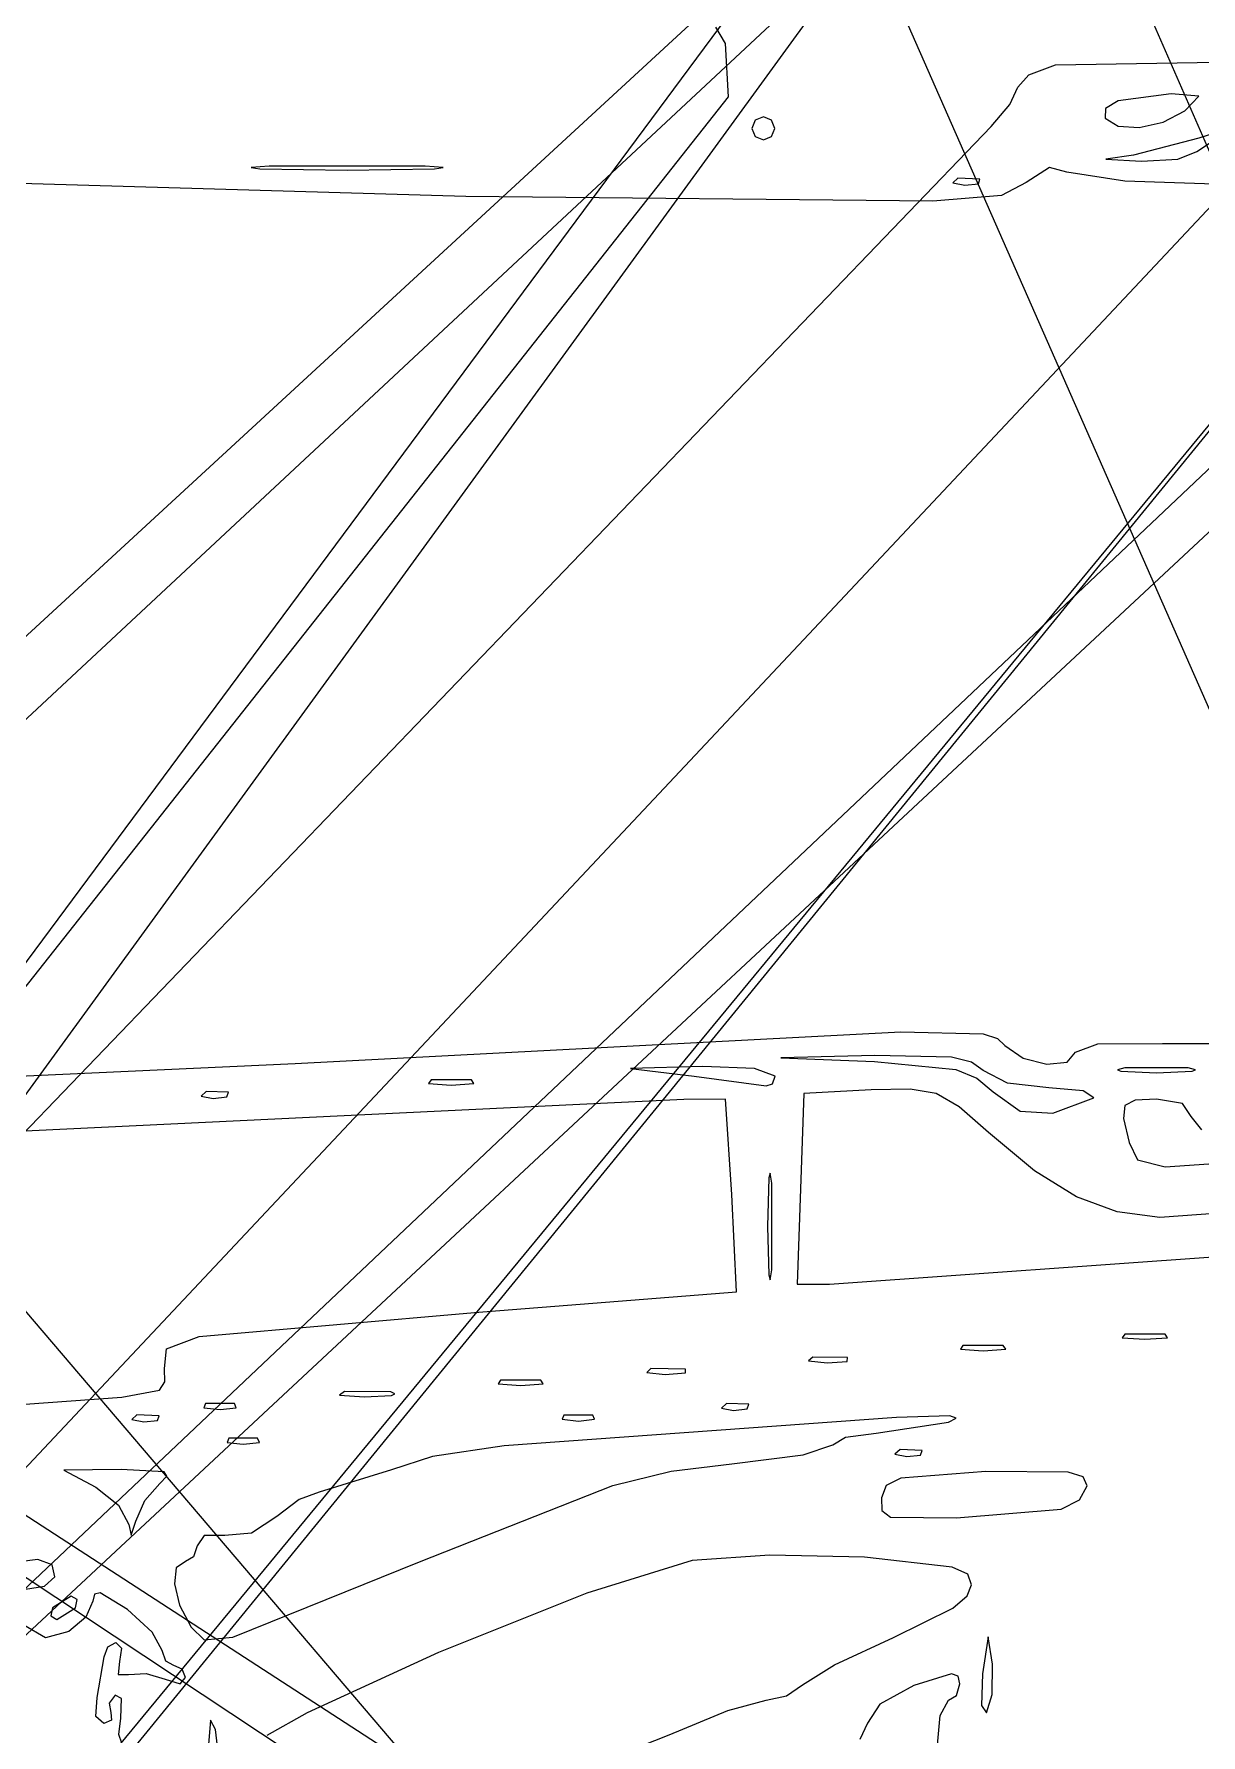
# Model space of a CAD drawing. Extents: x -99 to 383, y -48 to 207.
# Drawn here: x 247.22 to 275.71, y 79.32 to 120.86 of the extents above; entities that cross this region are included whole.
import ezdxf

# ---------------------------------------------------------------- set-up
doc = ezdxf.new("R2010")
doc.units = 0

msp = doc.modelspace()

# ---------------------------------------------------------------- linework, layer by layer
at = {"layer": 'Image'}
for p, q in [((261.356803, 137.432058), (317.082, 10.7756)), ((324.580026, 6.618582), (268.85573, 134.135771)), ((272.927095, 130.028962), (141.54, 8.95525)), ((287.803434, 129.276459), (180.027, 14.5318)), ((269.82279, 128.949632), (181.121, 9.3302)), ((141.6584, 5.82729), (273.0456, 128.406182)), ((189.474889, 5.28117), (288.73179, 126.877473)), ((288.73179, 126.877473), (189.475, 6.55117)), ((181.121003, 4.386279), (269.82279, 126.313033)), ((164.041, 4.39569), (292.05781, 125.536891)), ((290.70622, 122.503006), (164.041, 4.39569)), ((264.098417, 120.627338), (263.858754, 121.021152)), ((264.17345, 119.32546), (264.098417, 120.627338)), ((271.502749, 119.858922), (272.150537, 120.104526)), ((272.150537, 120.104526), (281.32811, 120.250281)), ((271.233315, 119.556953), (271.502749, 119.858922)), ((173.22724, 4.154825), (264.17345, 119.32546)), ((271.041443, 119.135085), (271.233315, 119.556953)), ((273.684139, 119.225506), (273.378538, 119.036792)), ((274.97852, 119.398679), (273.684139, 119.225506)), ((275.650268, 119.338855), (274.97852, 119.398679)), ((275.30824, 118.984321), (275.650268, 119.338855)), ((265.024218, 118.834236), (264.824899, 118.751333)), ((265.223537, 118.751333), (265.024218, 118.834236)), ((270.58014, 118.601208), (271.041443, 119.135085)), ((273.378538, 119.036792), (273.36757, 118.804664)), ((273.36757, 118.804664), (273.684968, 118.604828)), ((274.779513, 118.706156), (275.30824, 118.984321)), ((275.30824, 118.984321), (275.30824, 118.984321)), ((160.36382, 3.856558), (270.58014, 118.601208)), ((264.824899, 118.751333), (264.741996, 118.552014)), ((264.741996, 118.552014), (264.824899, 118.352694)), ((265.30644, 118.552014), (265.223537, 118.751333)), ((265.223537, 118.352694), (265.30644, 118.552014)), ((265.30644, 118.552014), (265.30644, 118.552014)), ((273.684968, 118.604828), (274.197019, 118.575825)), ((274.197019, 118.575825), (274.779513, 118.706156)), ((276.191033, 118.483057), (275.650409, 118.311216)), ((264.824899, 118.352694), (265.024218, 118.269792)), ((265.024218, 118.269792), (265.223537, 118.352694)), ((275.650409, 118.311216), (274.055459, 117.900256)), ((275.137051, 117.801518), (275.607684, 117.987567)), ((275.60768, 117.987567), (275.912504, 118.193431)), ((275.607684, 117.987567), (275.60768, 117.987567)), ((252.95938, 117.632404), (252.520337, 117.594069)), ((252.520337, 117.594069), (252.733161, 117.562676)), ((252.733161, 117.562676), (254.86438, 117.533674)), ((256.76938, 117.632404), (252.95938, 117.632404)), ((254.86438, 117.533674), (256.995599, 117.562676)), ((257.208423, 117.594069), (256.76938, 117.632404)), ((256.76938, 117.632404), (256.76938, 117.632404)), ((256.995599, 117.562676), (257.208423, 117.594069)), ((272.006677, 117.59647), (271.437139, 117.228125)), ((272.432367, 117.482418), (272.006677, 117.59647)), ((274.055459, 117.900256), (273.381379, 117.804264)), ((273.381379, 117.804264), (274.250474, 117.750512)), ((274.250474, 117.750512), (275.137051, 117.801518)), ((257.757939, 116.887661), (244.422939, 117.281905)), ((269.769345, 117.333666), (269.646886, 117.219707)), ((269.646886, 117.219707), (269.939864, 117.163159)), ((270.31028, 117.311399), (269.769345, 117.333666)), ((269.939864, 117.163159), (270.27181, 117.197513)), ((270.27181, 117.197513), (270.31028, 117.311388)), ((270.31028, 117.311388), (270.31028, 117.311399)), ((271.437139, 117.228125), (270.838199, 116.913294)), ((273.844298, 117.263997), (272.432367, 117.482418)), ((276.515812, 117.171724), (273.844298, 117.263997)), ((269.160301, 116.771557), (257.757939, 116.887661)), ((270.838199, 116.913294), (269.160301, 116.771557)), ((368.5173, 2.751213), (220.50382, 100.70638)), ((222.1266, 100.824326), (370.142, 4.85666)), ((253.595299, 95.719379), (268.382074, 96.491767)), ((268.382074, 96.491767), (270.38643, 96.442324)), ((270.38643, 96.442324), (270.73691, 96.32622)), ((241.317804, 96.340874), (305.621, 20.9303)), ((270.73691, 96.32622), (270.917899, 96.155872)), ((270.917899, 96.155872), (271.368592, 95.846016)), ((272.435608, 95.747312), (272.645239, 95.996084)), ((272.645239, 95.996084), (273.184861, 96.19933)), ((273.184861, 96.19933), (274.762579, 96.207751)), ((274.762579, 96.207751), (276.257725, 96.204299)), ((244.456669, 95.296977), (253.595299, 95.719379)), ((263.54314, 95.645823), (261.77925, 95.599824)), ((261.77925, 95.599824), (263.33147, 95.409604)), ((264.807006, 95.598781), (263.54314, 95.645823)), ((265.30703, 95.409603), (264.807006, 95.598781)), ((267.74183, 95.916556), (265.44804, 95.859112)), ((265.44804, 95.859112), (267.73731, 95.764664)), ((267.73731, 95.764664), (269.722664, 95.570705)), ((269.619286, 95.87096), (267.74183, 95.916556)), ((270.106452, 95.750046), (269.619286, 95.87096)), ((269.722664, 95.570705), (270.236825, 95.360983)), ((270.38693, 95.550669), (270.106452, 95.750046)), ((270.98128, 95.241544), (270.38693, 95.550669)), ((271.368592, 95.846016), (271.942277, 95.70356)), ((271.942277, 95.70356), (272.435608, 95.747312)), ((273.84381, 95.611745), (273.664941, 95.566095)), ((273.664941, 95.566095), (273.751647, 95.528711)), ((275.39603, 95.611745), (273.84381, 95.611745)), ((275.396032, 95.611745), (275.39603, 95.611745)), ((275.5749, 95.566095), (275.396032, 95.611745)), ((275.488194, 95.528711), (275.5749, 95.566095)), ((256.910923, 95.321928), (256.852274, 95.230773)), ((256.852274, 95.230773), (257.404811, 95.192859)), ((257.8987, 95.321928), (256.910923, 95.321928)), ((257.404811, 95.192859), (257.957349, 95.230773)), ((257.957349, 95.230773), (257.898699, 95.321928)), ((257.898699, 95.321928), (257.8987, 95.321928)), ((263.33147, 95.409604), (265.09536, 95.173384)), ((265.09536, 95.173384), (265.244849, 95.223792)), ((265.244849, 95.223792), (265.307026, 95.409604)), ((265.307026, 95.409604), (265.30703, 95.409603)), ((270.236825, 95.360983), (270.63296, 95.024743)), ((271.99037, 95.127336), (270.98128, 95.241544)), ((272.829334, 95.053991), (271.99037, 95.127336)), ((273.751647, 95.528711), (274.619921, 95.494174)), ((274.619921, 95.494174), (275.488194, 95.528711)), ((263.079063, 94.838928), (245.621663, 94.003334)), ((251.424675, 95.037894), (251.302216, 94.923934)), ((251.302216, 94.923934), (251.595194, 94.867387)), ((251.96561, 95.015627), (251.424675, 95.037894)), ((251.595194, 94.867387), (251.92714, 94.901741)), ((251.92714, 94.901741), (251.96561, 95.015616)), ((251.96561, 95.015616), (251.96561, 95.015627)), ((264.097063, 94.84508), (263.079063, 94.838928)), ((264.256547, 92.51831), (264.097063, 94.84508)), ((266.012765, 94.986251), (265.930808, 92.657921)), ((267.658515, 95.071575), (266.012765, 94.986251)), ((268.606354, 95.095062), (267.658515, 95.071575)), ((269.243421, 94.98677), (268.606354, 95.095062)), ((269.803166, 94.662283), (269.243421, 94.98677)), ((270.63296, 95.024743), (271.293275, 94.551639)), ((272.0866, 94.503623), (273.08815, 94.877655)), ((273.08816, 94.877654), (272.829334, 95.053991)), ((273.08815, 94.877655), (273.08816, 94.877654)), ((274.099072, 94.82007), (273.848599, 94.690111)), ((274.619954, 94.845129), (274.099072, 94.82007)), ((275.254953, 94.739295), (274.619954, 94.845129)), ((275.46662, 94.421796), (275.254953, 94.739295)), ((270.519035, 94.037185), (269.803166, 94.662283)), ((271.293275, 94.551639), (272.0866, 94.503623)), ((273.848599, 94.690111), (273.816608, 94.373078)), ((273.816608, 94.373078), (273.951173, 93.786799)), ((275.726801, 94.09527), (275.46662, 94.421796)), ((271.639953, 93.099973), (270.519035, 94.037185)), ((273.951173, 93.786799), (274.154962, 93.364077)), ((274.828524, 93.196575), (279.753403, 93.532006)), ((265.187787, 93.042855), (265.152583, 92.924619)), ((265.23078, 92.798942), (265.187787, 93.042855)), ((272.663664, 92.464547), (271.639953, 93.099973)), ((274.154962, 93.364077), (274.828524, 93.196575)), ((265.152583, 92.924619), (265.120064, 91.740612)), ((265.23078, 90.682282), (265.23078, 92.798952)), ((265.23078, 92.798952), (265.23078, 92.798942)), ((265.930808, 92.657921), (265.848822, 90.329591)), ((284.739215, 92.694936), (274.704215, 91.957575)), ((264.36667, 90.14217), (264.256547, 92.51831)), ((273.661355, 92.095538), (272.663664, 92.464547)), ((274.704215, 91.957575), (273.661355, 92.095538)), ((265.120064, 91.740612), (265.152583, 90.5566)), ((266.636362, 90.329859), (276.454982, 91.026177)), ((265.152583, 90.5566), (265.187787, 90.438366)), ((265.187787, 90.438366), (265.23078, 90.682282)), ((257.96808, 89.634766), (264.36667, 90.14217)), ((265.848822, 90.329591), (266.636362, 90.329859)), ((251.253147, 89.049703), (257.96808, 89.634766)), ((250.453984, 88.750239), (251.253147, 89.049703)), ((273.843723, 89.112951), (273.785074, 89.021796)), ((273.785074, 89.021796), (274.337612, 88.983882)), ((274.8315, 89.112951), (273.843723, 89.112951)), ((274.337612, 88.983882), (274.89015, 89.021796)), ((274.89015, 89.021796), (274.8315, 89.112951)), ((274.8315, 89.112951), (274.8315, 89.112951)), ((250.40326, 88.273986), (250.453984, 88.750239)), ((266.229164, 88.549593), (266.125257, 88.454638)), ((267.07583, 88.539123), (266.229164, 88.549593)), ((267.072464, 88.442936), (267.07583, 88.539137)), ((267.07583, 88.539137), (267.07583, 88.539123)), ((269.893023, 88.830728), (269.834374, 88.739573)), ((269.834374, 88.739573), (270.386911, 88.701659)), ((270.8808, 88.830728), (269.893023, 88.830728)), ((270.386911, 88.701659), (270.939449, 88.739573)), ((270.939449, 88.739573), (270.880799, 88.830728)), ((270.880799, 88.830728), (270.8808, 88.830728)), ((250.410866, 87.943327), (250.40326, 88.273986)), ((262.278738, 88.267424), (262.174831, 88.172469)), ((262.174831, 88.172469), (262.626125, 88.126866)), ((263.125404, 88.256954), (262.278738, 88.267424)), ((262.626125, 88.126866), (263.122038, 88.160767)), ((263.122038, 88.160767), (263.125404, 88.256968)), ((263.125404, 88.256968), (263.125404, 88.256954)), ((266.125257, 88.454638), (266.576551, 88.409035)), ((266.576551, 88.409035), (267.072464, 88.442936)), ((249.36107, 87.570344), (250.279948, 87.743005)), ((250.279948, 87.743005), (250.410866, 87.943327)), ((254.79781, 87.707059), (254.678624, 87.618702)), ((255.9267, 87.701358), (254.79781, 87.707059)), ((256.028112, 87.651944), (255.926698, 87.701363)), ((255.926698, 87.701363), (255.9267, 87.701358)), ((255.941568, 87.61233), (256.028112, 87.651944)), ((258.604503, 87.984144), (258.545854, 87.892989)), ((258.545854, 87.892989), (259.098391, 87.855075)), ((259.59228, 87.984144), (258.604503, 87.984144)), ((259.098391, 87.855075), (259.650928, 87.892989)), ((259.650928, 87.892989), (259.592279, 87.984144)), ((259.592279, 87.984144), (259.59228, 87.984144)), ((236.84257, 86.653122), (249.36107, 87.570344)), ((251.407525, 87.412015), (251.365633, 87.311481)), ((251.365633, 87.311481), (251.760303, 87.269665)), ((252.11308, 87.412015), (251.407525, 87.412015)), ((251.760303, 87.269665), (252.154973, 87.311481)), ((252.154973, 87.311481), (252.11308, 87.412015)), ((252.11308, 87.412015), (252.11308, 87.412015)), ((254.678624, 87.618702), (255.288397, 87.578625)), ((255.288397, 87.578625), (255.941568, 87.61233)), ((264.125145, 87.417885), (264.002686, 87.303925)), ((264.002686, 87.303925), (264.295664, 87.247378)), ((264.66608, 87.395618), (264.125145, 87.417885)), ((264.295664, 87.247378), (264.62761, 87.281732)), ((264.62761, 87.281732), (264.66608, 87.395607)), ((264.66608, 87.395607), (264.66608, 87.395618)), ((249.731138, 87.135634), (249.608679, 87.021674)), ((249.608679, 87.021674), (249.901657, 86.965127)), ((250.272073, 87.113366), (249.731138, 87.135634)), ((249.901657, 86.965127), (250.233603, 86.999481)), ((250.233603, 86.999481), (250.272073, 87.113356)), ((250.272073, 87.113356), (250.272073, 87.113366)), ((268.27179, 87.075864), (258.691528, 86.380658)), ((260.155718, 87.129764), (260.113826, 87.029229)), ((260.113826, 87.029229), (260.508496, 86.987414)), ((260.861273, 87.129764), (260.155718, 87.129764)), ((260.508496, 86.987414), (260.903166, 87.029229)), ((260.861274, 87.129764), (260.861273, 87.129764)), ((260.903166, 87.029229), (260.861274, 87.129764)), ((267.7779, 86.688828), (269.54179, 86.961031)), ((269.57735, 87.111815), (268.27179, 87.075864)), ((269.54179, 86.961031), (269.727162, 87.059769)), ((269.727162, 87.059769), (269.57735, 87.111815)), ((251.971495, 86.565322), (251.929603, 86.464788)), ((251.929603, 86.464788), (252.324273, 86.422972)), ((252.67705, 86.565322), (251.971495, 86.565322)), ((252.324273, 86.422972), (252.718943, 86.464788)), ((252.718943, 86.464788), (252.67705, 86.565322)), ((252.67705, 86.565322), (252.67705, 86.565322)), ((265.994576, 86.161991), (266.71957, 86.403809)), ((266.71957, 86.403809), (267.030455, 86.5935)), ((267.030455, 86.5935), (267.7779, 86.688828)), ((256.947976, 86.125374), (255.94279, 85.797614)), ((258.691528, 86.380658), (256.947976, 86.125374)), ((264.25151, 85.941335), (265.994576, 86.161991)), ((268.358475, 86.288971), (268.236016, 86.175011)), ((268.236016, 86.175011), (268.528994, 86.118464)), ((268.89941, 86.266703), (268.358475, 86.288971)), ((268.528994, 86.118464), (268.86094, 86.152818)), ((268.86094, 86.152818), (268.89941, 86.266693)), ((268.89941, 86.266693), (268.89941, 86.266703)), ((249.344787, 85.802736), (247.950267, 85.791447)), ((247.950267, 85.791447), (248.726378, 85.370403)), ((250.395789, 85.746363), (249.344787, 85.802736)), ((250.2858, 85.461259), (250.463291, 85.640614)), ((250.463291, 85.640614), (250.395789, 85.746363)), ((255.94279, 85.797614), (254.1789, 85.24959)), ((261.345618, 85.412852), (262.775953, 85.765986)), ((262.775953, 85.765986), (264.25149, 85.941338)), ((264.25149, 85.941338), (264.25151, 85.941335)), ((268.376318, 85.594406), (268.023606, 85.413349)), ((270.457469, 85.754469), (268.376318, 85.594406)), ((272.463575, 85.740232), (270.457469, 85.754469)), ((272.830329, 85.621641), (272.463575, 85.740232)), ((272.926909, 85.407068), (272.830329, 85.621641)), ((248.726378, 85.370403), (249.284123, 84.930606)), ((249.926714, 85.046316), (250.285796, 85.461271)), ((250.285796, 85.461271), (250.2858, 85.461259)), ((254.1789, 85.24959), (253.693136, 85.075671)), ((256.6265, 83.547108), (261.345618, 85.412852)), ((268.023606, 85.413349), (267.906519, 85.108483)), ((272.740378, 85.063374), (272.926909, 85.407068)), ((249.284123, 84.930606), (249.535226, 84.464479)), ((249.700157, 84.544049), (249.926714, 85.046316)), ((253.693136, 85.075671), (253.14529, 84.657525)), ((267.906519, 85.108483), (267.911433, 84.801522)), ((267.911433, 84.801522), (268.129199, 84.641928)), ((269.740959, 84.622347), (272.291909, 84.83939)), ((272.291909, 84.83939), (272.29191, 84.83939)), ((272.29191, 84.83939), (272.740378, 85.063374)), ((249.535226, 84.464479), (249.588735, 84.198821)), ((249.588735, 84.198821), (249.700157, 84.544049)), ((253.14529, 84.657525), (252.531267, 84.249963)), ((268.129199, 84.641928), (269.740959, 84.622347)), ((251.197336, 83.940455), (251.114433, 83.669116)), ((251.368599, 84.194868), (251.197336, 83.940455)), ((251.87529, 84.195056), (251.368599, 84.194868)), ((252.531267, 84.249963), (251.87529, 84.195056)), ((247.314683, 83.605627), (246.865408, 83.545725)), ((247.661194, 83.478728), (247.314683, 83.605627)), ((250.915114, 83.556258), (250.692217, 83.402052)), ((251.114433, 83.669116), (250.915114, 83.556258)), ((252.069237, 81.711036), (256.6265, 83.547108)), ((263.286117, 83.579434), (260.714714, 82.783389)), ((265.18151, 83.714432), (263.286117, 83.579434)), ((267.494607, 83.663039), (265.18151, 83.714432)), ((269.635476, 83.423159), (267.494607, 83.663039)), ((247.472233, 82.957274), (247.729944, 83.179762)), ((247.729944, 83.179762), (247.661194, 83.478728)), ((250.692217, 83.402052), (250.646749, 83.011663)), ((270.010606, 83.246647), (269.635476, 83.423159)), ((270.105157, 82.984893), (270.010606, 83.246647)), ((247.008782, 82.884479), (247.472233, 82.957274)), ((248.125989, 82.709598), (247.669326, 82.427376)), ((248.274061, 82.626695), (248.125989, 82.709598)), ((248.696036, 82.762374), (248.656589, 82.586842)), ((248.832336, 82.791196), (248.696036, 82.762374)), ((249.503255, 82.382728), (248.832336, 82.791196)), ((250.646749, 83.011663), (250.769493, 82.493437)), ((260.714714, 82.783389), (257.095351, 81.335296)), ((269.650125, 82.420877), (269.994051, 82.716663)), ((269.994051, 82.716663), (270.105157, 82.984893)), ((247.669326, 82.427376), (247.629049, 82.228057)), ((247.777135, 82.145154), (248.23377, 82.427376)), ((248.23377, 82.427376), (248.274061, 82.626695)), ((248.23377, 82.427376), (248.23377, 82.427376)), ((248.656589, 82.586842), (248.483891, 82.196482)), ((250.101213, 81.831874), (249.503255, 82.382728)), ((250.769493, 82.493437), (251.05123, 81.955718)), ((268.200157, 81.703823), (269.650125, 82.420877)), ((247.495977, 81.693911), (246.967804, 81.99991)), ((248.068664, 81.850344), (247.495977, 81.693911)), ((247.629049, 82.228057), (247.777135, 82.145154)), ((248.483891, 82.196482), (248.068664, 81.850344)), ((250.349921, 81.386501), (250.101213, 81.831874)), ((251.05123, 81.955718), (251.375921, 81.646952)), ((248.934974, 81.227908), (249.018255, 81.477057)), ((249.018255, 81.477057), (249.212172, 81.580686)), ((249.212172, 81.580686), (249.353192, 81.44502)), ((249.353192, 81.44502), (249.308325, 81.118844)), ((251.375921, 81.646952), (252.069237, 81.711036)), ((266.762713, 81.038229), (268.200157, 81.703823)), ((270.508918, 81.716094), (270.373814, 80.811959)), ((270.6128, 81.050939), (270.508918, 81.716094)), ((248.760928, 80.240131), (248.934974, 81.227908)), ((249.308325, 81.118844), (249.269428, 80.802153)), ((250.432824, 81.125006), (250.349921, 81.386501)), ((250.632143, 81.016243), (250.432824, 81.125006)), ((250.831463, 80.930423), (250.632143, 81.016243)), ((257.095351, 81.335296), (253.889595, 79.860975)), ((265.981837, 80.543183), (266.762713, 81.038229)), ((270.611904, 80.307606), (270.6128, 81.05094)), ((270.6128, 81.05094), (270.6128, 81.050939)), ((249.269428, 80.802153), (249.528853, 80.798485)), ((249.528853, 80.798485), (249.954832, 80.823792)), ((249.954832, 80.823792), (250.420477, 80.685955)), ((250.420477, 80.685955), (250.785881, 80.574025)), ((250.785881, 80.574025), (250.914365, 80.724092)), ((250.914365, 80.724092), (250.831463, 80.930423)), ((269.615787, 80.816483), (268.693244, 80.52733)), ((269.780032, 80.75917), (269.615787, 80.816483)), ((269.822134, 80.57014), (269.780032, 80.75917)), ((270.373814, 80.811959), (270.344541, 80.040245)), ((248.72467, 79.774532), (248.760928, 80.240131)), ((249.198796, 80.296937), (249.05638, 80.102269)), ((249.354086, 80.208578), (249.198796, 80.296937)), ((249.33494, 79.729719), (249.354086, 80.208578)), ((264.155765, 79.920944), (265.089959, 80.169586)), ((265.089959, 80.169586), (265.590593, 80.279329)), ((265.590593, 80.279329), (265.981837, 80.543183)), ((268.693244, 80.52733), (267.867814, 80.07505)), ((269.340593, 79.796449), (269.539912, 80.169512)), ((269.539912, 80.169512), (269.739231, 80.287196)), ((269.739231, 80.287196), (269.822134, 80.57014)), ((270.471943, 79.85885), (270.611904, 80.307606)), ((248.922557, 79.605132), (248.72467, 79.774532)), ((249.05638, 80.102269), (249.091975, 79.867852)), ((249.091975, 79.867852), (249.109163, 79.682306)), ((253.889595, 79.860975), (252.898561, 79.309547)), ((262.722169, 79.323143), (264.155765, 79.920944)), ((267.867814, 80.07505), (267.564354, 79.60756)), ((269.25769, 78.899512), (269.340593, 79.796449)), ((270.344541, 80.040245), (270.471943, 79.85885)), ((249.109163, 79.682306), (248.922557, 79.605132)), ((249.286098, 79.33032), (249.33494, 79.729719)), ((251.528109, 79.684207), (251.478812, 79.087726)), ((251.645154, 79.457705), (251.528109, 79.684207)), ((251.897432, 77.318086), (251.645154, 79.457705)), ((267.564354, 79.60756), (267.380093, 79.214908)), ((249.363339, 79.120638), (249.286098, 79.33032)), ((260.580159, 78.476477), (262.722169, 79.323143))]:
    msp.add_line(p, q, dxfattribs=at)

doc.saveas('drawing.dxf')
